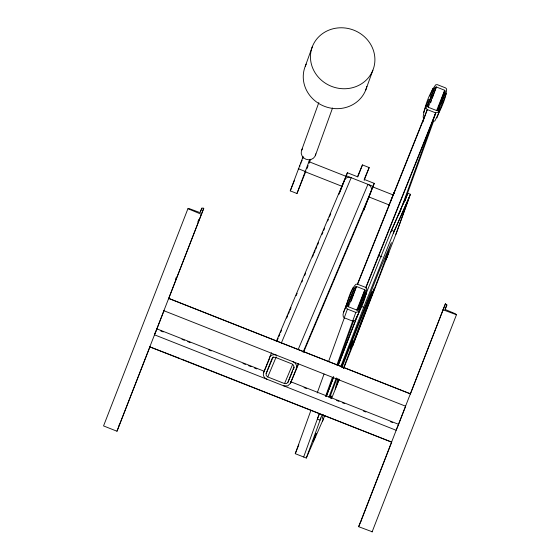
<?xml version="1.0" encoding="UTF-8"?>
<svg xmlns="http://www.w3.org/2000/svg" width="560" height="560" viewBox="0 0 560 560"><rect width="100%" height="100%" fill="white"/><g stroke="black" fill="none" stroke-linecap="round" stroke-linejoin="round"><path stroke-width="0.84" d="M350.763 347.431L350.742 347.158M350.826 347.067L353.227 340.963L352.772 342.09M348.033 303.912L347.746 305.704L348.355 306.747L356.748 310.058L357.91 309.722L358.939 308.217L365.183 292.635L365.47 290.836L364.861 289.8L356.468 286.482L355.306 286.818L354.27 288.323L347.459 305.494M362.131 300.748L362.32 299.551L361.711 298.515M445.053 93.128L445.347 91.329L444.731 90.286L436.345 86.975L435.176 87.311L434.147 88.816L427.91 104.405L427.616 106.197L428.232 107.24L436.618 110.551L437.787 110.215L438.816 108.71L445.053 93.128L441.91 101.843L442.197 100.044L441.588 99.008M343.623 312.13L343.035 314.594L343.266 316.666L344.267 317.8L352.66 321.111L354.991 320.439C359.87 310.597 365.939 299.67 366.793 288.589L365.792 287.462L357.406 284.144L355.894 284.284C348.908 291.613 347.921 303.128 343.623 312.13L353.017 287.826M346.773 303.415L346.185 305.879L346.416 307.951L347.417 309.085L355.81 312.396L358.141 311.724L360.199 308.714L366.443 293.132M363.293 301.847L363.881 299.376M446.313 93.625L440.076 109.207L438.011 112.21L435.687 112.889L432.537 121.604L434.861 120.932C439.74 111.09 445.816 100.163 446.67 89.082L445.669 87.948L437.276 84.637L435.771 84.777C429.471 92.883 424.396 106.813 423.143 117.159L424.144 118.293M426.65 103.908L426.055 106.372L426.293 108.444L427.294 109.578L435.687 112.889L365.792 287.462M443.163 102.34L443.562 100.695M299.579 166.684L299.88 165.844M394.1 192.703L390.502 201.642M298.725 168.847L298.795 168.798M368.571 196.805L389.242 204.974L393.204 194.971L372.54 186.809M305.27 66.248L312.473 46.333M301.637 150.178L318.836 102.564M305.914 171.185L296.975 193.515L290.262 190.862L303.058 156.744M296.975 193.515L309.771 159.397M315.35 155.596L332.549 107.982M365.687 90.118L372.89 70.196A32.48 30.219 19.9 0 0 337.302 28A32.48 30.219 19.9 0 0 317.849 76.594A32.48 30.219 19.9 0 0 372.89 70.196M347.382 306.39L354.27 288.323M344.267 317.8L347.417 309.085M323.442 414.883L322.266 418.131L323.428 418.866L306.299 458.045L295.267 453.684L310.982 410.179M317.212 392.938L324.037 374.059M328.482 361.746L344.498 317.415M351.127 301.259L356.468 286.482L348.355 306.747M430.024 96.243L432.887 88.319M427.567 106.106L434.147 88.816M424.592 117.047L427.294 109.578L357.406 284.144M422.891 122.01L423.78 119.553M430.71 102.571L431.599 100.107M432.187 98.469L436.345 86.975L428.232 107.24M303.66 457.002L319.375 413.497M325.605 396.256L332.423 377.377M336.875 365.064L355.81 312.396M326.305 396.515L333.417 376.817M337.575 365.323L353.591 320.992M357.441 310.317L364.861 289.8L356.748 310.058M358.372 309.806L358.939 308.217M365.183 292.635L358.911 309.141M357.049 317.429L360.199 308.714M306.299 458.045L320.866 417.998M314.818 437.171L316.274 433.258L315.294 435.729M329.896 397.012L336.924 378.392M337.988 378.56L335.167 389.06L338.975 379.561M341.999 367.451L358.19 325.339L368.018 300.79L372.274 291.606L343.413 368.473M399.252 213.983L432.768 121.226M433.356 119.581L435.19 114.513M404.397 201.929L433.461 121.485M437.318 110.81L444.731 90.286L436.618 110.551M404.908 200.9L407.771 193.249L410.417 194.292L396.711 232.225L352.912 345.226L381.143 271.075L391.412 242.648L379.778 269.514L341.313 367.08M438.242 110.299L438.816 108.71M436.926 117.922L440.076 109.207M387.345 256.018L388.801 252.112L385.546 260.456L387.821 254.583M395.85 234.339L409.311 197.085L393.288 233.471M330.484 397.95L330.743 397.222L330.47 397.845M315.196 436.254L314.216 438.718M387.716 255.108L387.492 255.696M168.399 298.893L168.616 298.326L410.284 393.799L168.581 298.382M302.925 158.354L303.261 157.479M393.883 193.284L393.134 195.244M330.477 398.034L331.24 395.955L330.575 397.537M319.564 413.385L317.359 419.069L320.005 420.112L322.203 414.435M326.158 396.347L333.704 376.873M338.1 365.512L357.896 314.391M358.526 312.767L360.101 308.707M326.116 396.571L333.375 377.818M338.114 365.589L356.111 319.109M328.804 397.39L336.343 377.916M340.753 366.632L363.804 307.111M150.094 346.479L116.977 431.228L103.551 425.922L187.929 208.691L189.266 208.642L199.486 212.422L200.2 212.1L201.866 208.159L203.196 208.11L203.749 208.327L168.714 298.536M200.284 212.219L201.866 208.159M175.42 279.622L176.365 277.186M197.827 221.921L198.779 219.485M116.977 431.228L203.749 208.327M163.982 310.723L156.408 330.232L156.737 329.371M266.875 379.204A5.446 4.879 22.9 0 1 263.599 372.701L271.481 352.814M266.112 373.695L271.964 358.624L273.329 357.322L275.359 357.357L292.145 363.986L293.664 365.358L293.783 367.241L287.931 382.312L286.573 383.614L284.536 383.579L267.75 376.95L266.238 375.578L266.112 373.695L273.231 356.839M338.835 194.509L347.389 172.76L357.455 176.736L362.453 164.913L369.166 167.566L364.168 180.418M339.899 192.045L347.389 172.76M357.77 176.967L362.453 164.913M283.661 385.84L287.728 385.91L290.451 383.306L298.333 363.419M374.241 183.365L363.629 210.434L374.241 183.365L364.168 179.389L369.166 167.566M372.82 292.292L373.772 289.744L373.324 290.794M372.176 531.755L358.645 526.694L445.417 303.793L446.887 304.955L444.99 309.827M391.762 441.952L361.144 520.786L361.697 521.003M398.384 424.886L405.65 406.196M410.382 394.002L445.417 303.793M372.071 532L456.449 314.769L455.532 313.831L445.494 309.61L445.221 308.896L446.887 304.955M300.629 163.877L301.119 162.638M314.496 437.745L313.026 441.602L315.056 436.303M387.023 256.592L386.043 259.203L386.897 257.138M372.456 292.978L372.092 293.902L374.269 288.477L372.61 292.817M392.959 195.531L394.184 192.444M372.638 292.474L373.303 290.801M372.666 292.719L372.029 294.315M290.262 190.862L294.413 180.495M306.873 168.798L308.154 165.606M309.113 163.212L310.709 159.229M423.5 112.623L428.806 99.372M357.756 283.871L389.613 204.302M393.19 195.37L424.718 116.613M295.267 453.684L298.837 444.773M365.82 288.001L433.433 119.112M438.473 110.411L440.034 106.519M440.657 104.958L441.595 102.62M361.361 305.466L362.334 303.037M363.629 299.803L391.475 230.258L407.771 193.249M410.417 194.292L394.114 231.301L363.685 307.321L361.039 306.271M315 436.478L315.455 435.295M352.219 343.567L350.364 348.411L350.637 347.753M322.595 421.036L324.723 415.632M331.527 398.636L339.304 379.218M343.644 368.473L353.031 345.023M372.176 293.909L371.245 296.24L371.847 294.735M314.37 438.291L313.53 440.419L314.069 439.04M301.735 161.154L302.12 160.216M303.023 157.871L303.324 157.143M187.929 208.691L201.25 214.242M155.141 333.242L155.806 331.667M276.227 341.579L344.386 180.236A5.446 4.879 22.9 0 1 351.176 177.702L281.323 343.056M263.599 372.701L269.703 358.253M277.158 340.592L278.173 338.184M278.852 336.574L279.874 334.166M280.553 332.563L281.568 330.155M286.65 318.115L287.672 315.707M288.351 314.104L289.366 311.696M290.045 310.086L291.06 307.678M296.149 295.638L297.164 293.23M301.91 281.995L302.589 280.392M304.626 275.576L305.641 273.168M312.424 257.11L313.439 254.702M314.118 253.099L315.133 250.691M315.812 249.081L316.827 246.673M317.506 245.07L318.528 242.662M321.916 234.633L322.931 232.225M323.61 230.622L324.625 228.214M327.677 220.99L328.356 219.387M329.378 216.979L330.729 213.766M267.75 376.95L276.227 356.881M298.109 349.685L367.955 184.331A5.446 4.879 22.9 0 1 371.231 190.841L303.079 352.184M284.536 383.579L292.67 364.315M287.931 382.312L292.677 371.077M293.356 369.467L294.371 367.059M290.451 383.306L298.585 364.042M303.674 352.002L365.379 205.912M358.645 526.694L360.829 521.521M456.449 314.769L442.918 309.708M299.628 166.6L299.81 166.187M390.642 232.428L401.443 207.907M402.836 204.743L406.665 196.042M389.424 204.603L389.242 204.974M430.997 97.531L432.033 96.026L433.195 95.69M351.127 297.038L352.156 295.533L353.318 295.197M346.136 175.714L372.988 186.326M309.092 161.742L346.521 176.533M298.27 168.707L304.983 171.36M305.123 171.745L341.74 186.207M391.475 230.258L394.114 231.301M378.189 255.381L382.004 256.893M163.8 310.681L405.461 406.147M264.341 371.308L156.933 328.874L154.434 334.789L396.102 430.255L398.601 424.347L290.374 381.591M160.804 330.981L163.247 331.94M181.965 339.339L184.401 340.298M187.656 341.586L190.099 342.552M208.817 349.944L211.253 350.91M242.991 363.447L245.427 364.406M248.682 365.694L251.125 366.66M254.38 367.948L256.823 368.907M304.017 387.555L306.46 388.521M336.567 400.414L339.003 401.373M342.258 402.661L344.701 403.627M363.419 411.019L365.855 411.985M390.271 421.624L392.707 422.59M179.963 358.491L149.751 346.843L391.524 442.071L363.041 430.815M181.587 359.135L361.417 430.178M118.923 425.096L119.476 425.313M366.898 86.352A32.48 30.219 19.9 0 1 325.045 106.547A32.48 30.219 19.9 0 1 306.243 64.092M315.77 153.853A7.371 6.86 19.9 0 1 305.942 159.25A7.371 6.86 19.9 0 1 302.533 148.624M269.451 357.63A5.446 4.879 22.9 0 1 276.241 355.096M293.02 361.725A5.446 4.879 22.9 0 1 296.303 368.235"/></g></svg>
